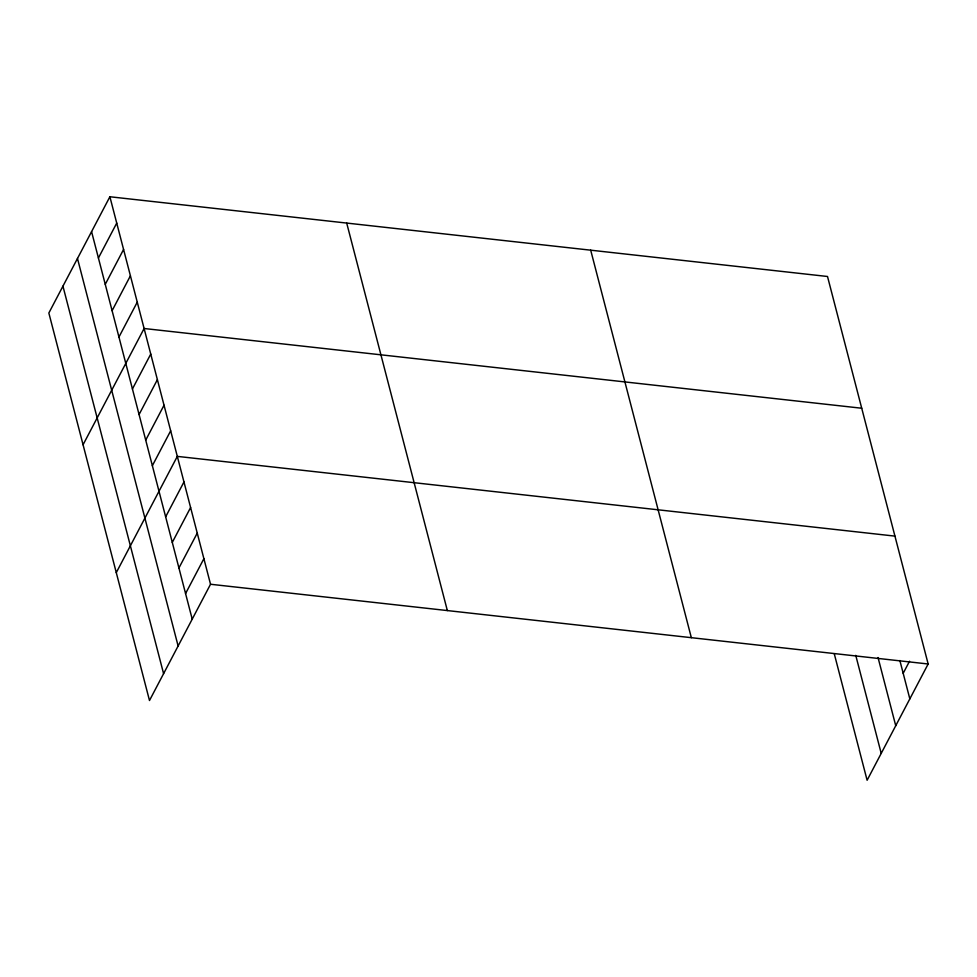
<?xml version="1.0" encoding="UTF-8"?>
<svg xmlns="http://www.w3.org/2000/svg" width="977" height="977" viewBox="0 0 977 977"><rect width="100%" height="100%" fill="white"/><g stroke="black" fill="none" stroke-linecap="round" stroke-linejoin="round"><path stroke-width="1.47" d="M109.888 196.756L48.85 313.006L149.493 700.509L210.531 584.258L109.888 196.756L827.507 276.491L928.15 663.994L867.112 780.244L834.273 653.796M98.421 257.989L116.727 223.11M105.26 284.344L123.578 249.453M112.099 310.686L130.417 275.807M118.95 337.041L137.256 302.149M83.069 444.755L144.107 328.504L861.726 408.239M132.432 388.968L150.751 354.077M139.076 414.541L157.395 379.65M145.72 440.114L164.026 405.235M152.363 465.687L170.67 430.808M116.287 572.632L177.313 456.381L894.932 536.117M165.65 516.845L183.957 481.954M172.282 542.418L190.6 507.527M178.925 567.991L197.244 533.112M185.569 593.564L203.888 558.685M903.188 673.3L909.538 661.221M210.531 584.258L928.15 663.994M899.866 660.513L909.831 698.873M878.03 657.521L895.738 725.728M855.754 655.359L881.217 753.389M590.694 250.173L691.337 637.676M346.701 223.061L447.344 610.564M91.569 231.634L192.213 619.137M77.476 258.49L178.119 645.992M62.943 286.163L163.586 673.654"/></g></svg>
